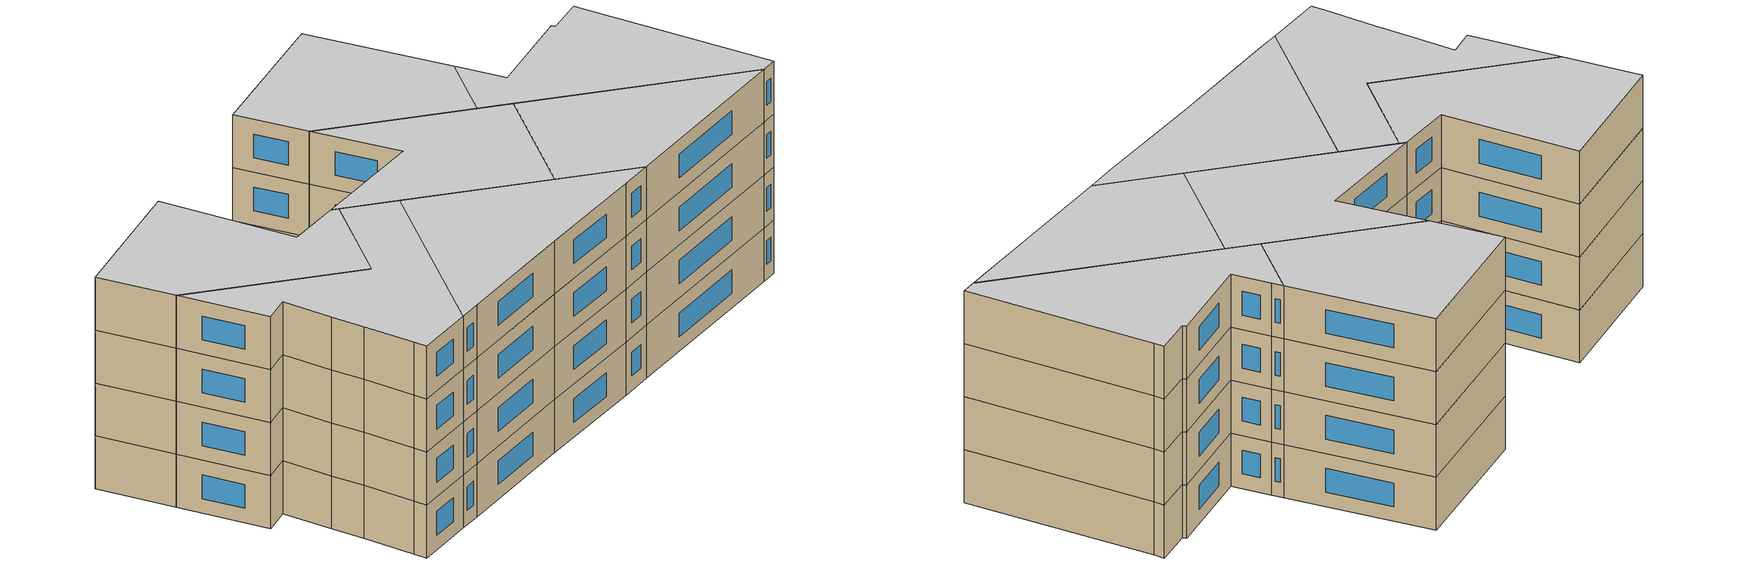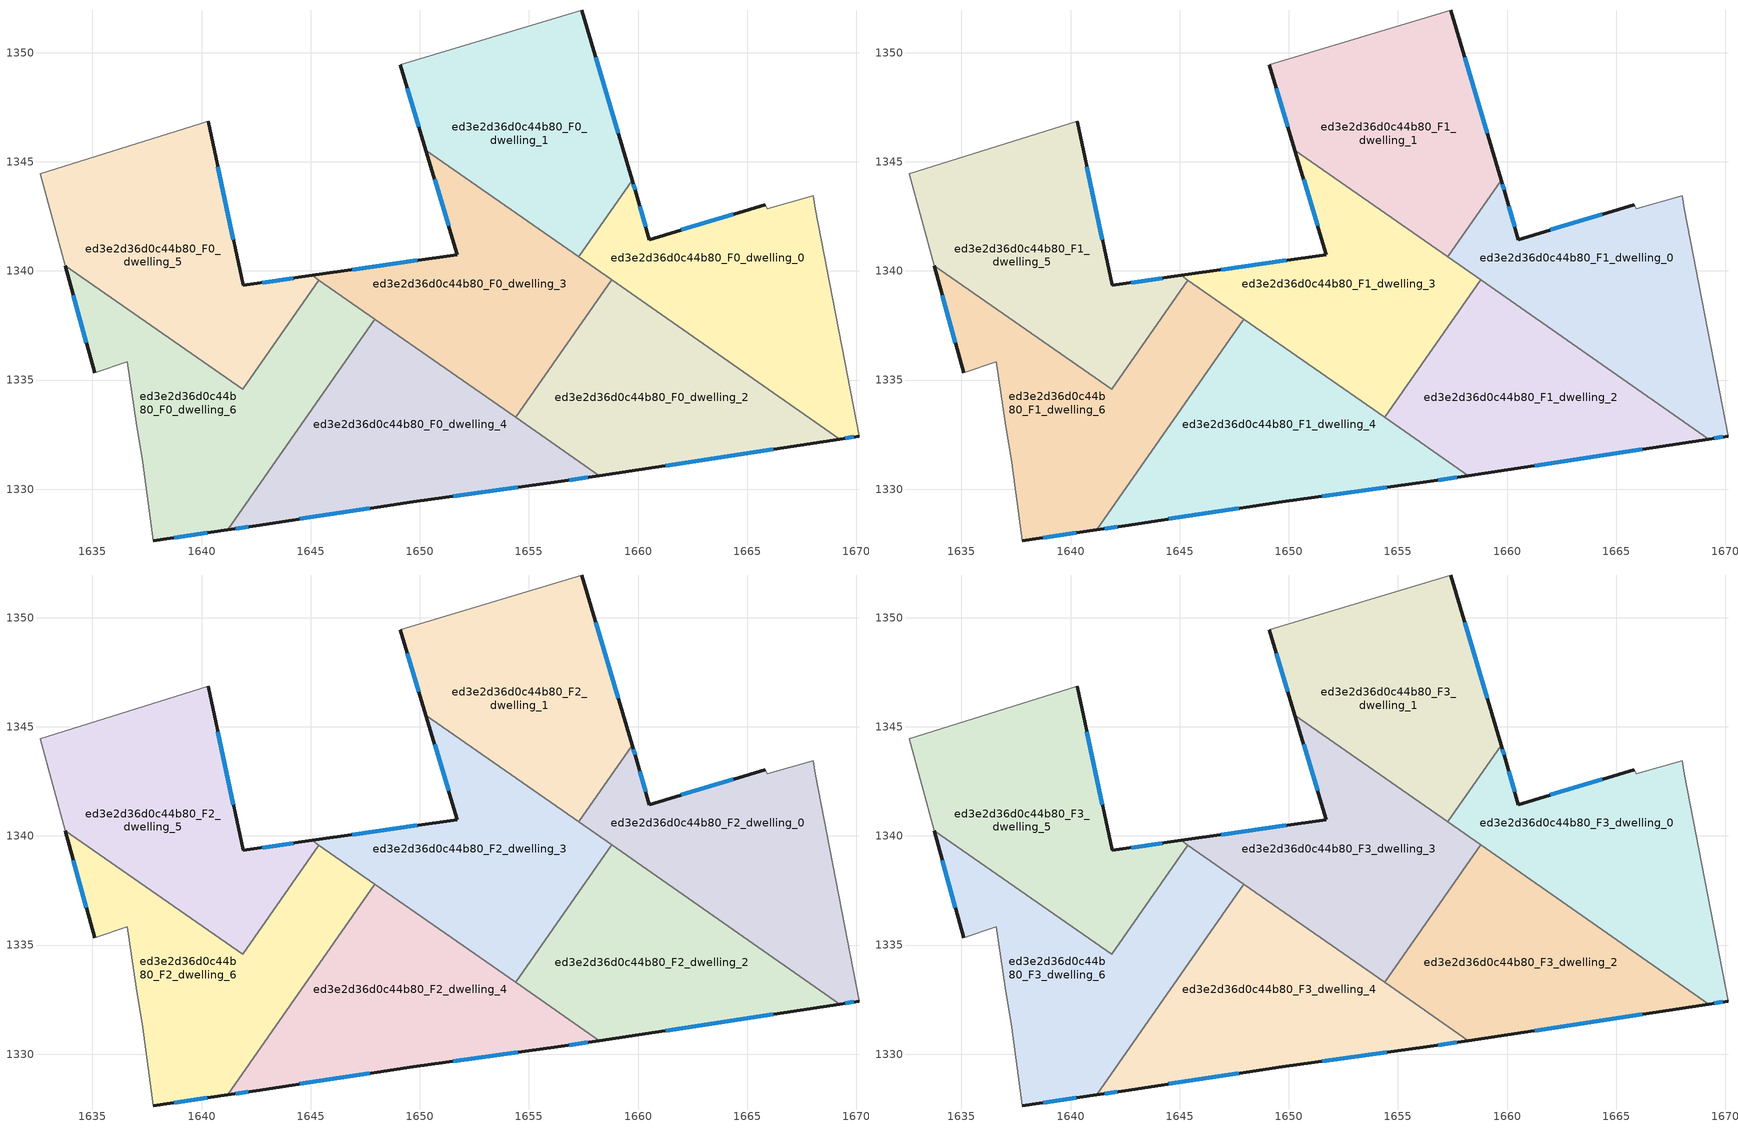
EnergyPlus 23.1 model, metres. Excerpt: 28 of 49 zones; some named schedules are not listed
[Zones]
ed3e2d36d0c44b80_F0_dwelling_0
 floor ground (EU_floor_Construction): 1668.02,1343.44 1668.12,1342.84 1670.12,1332.43 1669.25,1332.3 1657.29,1340.64 1659.74,1344.15 1659.92,1343.54 1660.52,1341.44 1665.82,1343.04 1665.92,1342.84 z0
 wall outside (EU_wall_Construction): 1665.82,1343.04 1660.52,1341.44 1659.92,1343.54 1659.74,1344.15 / 1669.25,1332.3 1670.12,1332.43 z0:3
 wall adiabatic (EU_wall_Construction): 1670.12,1332.43 1668.12,1342.84 1668.02,1343.44 1665.92,1342.84 1665.82,1343.04 z0:3
 wall to ed3e2d36d0c44b80_F0_dwelling_2 (EU_wall_Construction): 1658.79,1339.6 1669.25,1332.3 z0:3
 wall to ed3e2d36d0c44b80_F0_dwelling_1 (EU_wall_Construction): 1659.74,1344.15 1657.29,1340.64 z0:3
 wall to ed3e2d36d0c44b80_F0_dwelling_3 (EU_wall_Construction): 1657.29,1340.64 1658.79,1339.6 z0:3
 window (EU_Window_Construction): 1664.35,1342.6 1661.98,1341.88 / 1669.49,1332.33 1669.88,1332.39 / 1659.87,1343.71 1659.79,1343.98 / 1660.35,1342.02 1660.08,1342.96 z0.83:2.17
ed3e2d36d0c44b80_F0_dwelling_1
 floor ground (EU_floor_Construction): 1657.42,1351.95 1659.74,1344.15 1657.29,1340.64 1650.28,1345.53 1649.11,1349.45 z0
 wall outside (EU_wall_Construction): 1659.74,1344.15 1657.42,1351.95 / 1649.11,1349.45 1650.28,1345.53 z0:3
 wall adiabatic (EU_wall_Construction): 1657.42,1351.95 1649.11,1349.45 z0:3
 wall to ed3e2d36d0c44b80_F0_dwelling_3 (EU_wall_Construction): 1650.28,1345.53 1657.29,1340.64 z0:3
 window (EU_Window_Construction): 1659.09,1346.31 1658.06,1349.79 / 1649.43,1348.36 1649.96,1346.62 z0.83:2.17
ed3e2d36d0c44b80_F0_dwelling_2
 floor ground (EU_floor_Construction): 1669.25,1332.3 1658.22,1330.62 1654.39,1333.29 1658.79,1339.59 z0
 wall outside (EU_wall_Construction): 1658.22,1330.62 1669.25,1332.3 z0:3
 wall to ed3e2d36d0c44b80_F0_dwelling_3 (EU_wall_Construction): 1658.79,1339.59 1654.39,1333.29 z0:3
 wall to ed3e2d36d0c44b80_F0_dwelling_4 (EU_wall_Construction): 1654.39,1333.29 1658.22,1330.62 z0:3
 window (EU_Window_Construction): 1661.27,1331.09 1666.19,1331.83 z0.83:2.17
ed3e2d36d0c44b80_F0_dwelling_3
 floor ground (EU_floor_Construction): 1658.79,1339.59 1654.39,1333.29 1645.07,1339.79 1651.71,1340.74 1650.28,1345.53 z0
 wall outside (EU_wall_Construction): 1650.28,1345.53 1651.71,1340.74 1645.07,1339.79 z0:3
 wall to ed3e2d36d0c44b80_F0_dwelling_6 (EU_wall_Construction): 1645.38,1339.58 1647.94,1337.79 z0:3
 wall to ed3e2d36d0c44b80_F0_dwelling_5 (EU_wall_Construction): 1645.07,1339.79 1645.38,1339.58 z0:3
 wall to ed3e2d36d0c44b80_F0_dwelling_4 (EU_wall_Construction): 1647.94,1337.79 1654.39,1333.29 z0:3
 window (EU_Window_Construction): 1650.68,1344.21 1651.31,1342.07 / 1649.87,1340.48 1646.91,1340.06 z0.83:2.17
ed3e2d36d0c44b80_F0_dwelling_4
 floor ground (EU_floor_Construction): 1658.22,1330.62 1656.31,1330.33 1649.7,1329.43 1642.5,1328.33 1641.2,1328.14 1647.94,1337.79 z0
 wall outside (EU_wall_Construction): 1641.2,1328.14 1642.5,1328.33 1649.7,1329.43 1656.31,1330.33 1658.22,1330.62 z0:3
 wall to ed3e2d36d0c44b80_F0_dwelling_6 (EU_wall_Construction): 1647.94,1337.79 1641.2,1328.14 z0:3
 window (EU_Window_Construction): 1651.53,1329.68 1654.48,1330.08 / 1644.49,1328.64 1647.71,1329.13 / 1641.56,1328.2 1642.14,1328.28 / 1656.84,1330.41 1657.69,1330.54 z0.83:2.17
ed3e2d36d0c44b80_F0_dwelling_5
 floor ground (EU_floor_Construction): 1640.3,1346.85 1641.9,1339.34 1645.07,1339.79 1645.38,1339.58 1641.89,1334.57 1633.75,1340.25 1632.6,1344.45 z0
 wall outside (EU_wall_Construction): 1645.07,1339.79 1641.9,1339.34 1640.3,1346.85 z0:3
 wall adiabatic (EU_wall_Construction): 1640.3,1346.85 1632.6,1344.45 1633.75,1340.25 z0:3
 wall to ed3e2d36d0c44b80_F0_dwelling_6 (EU_wall_Construction): 1641.89,1334.57 1645.38,1339.58 / 1633.75,1340.25 1641.88,1334.57 z0:3
 window (EU_Window_Construction): 1641.46,1341.42 1640.75,1344.77 / 1644.19,1339.67 1642.78,1339.47 z0.83:2.17
ed3e2d36d0c44b80_F0_dwelling_6
 floor ground (EU_floor_Construction): 1647.94,1337.79 1641.2,1328.14 1637.8,1327.63 1637.7,1328.34 1637.3,1331.24 1637,1333.04 1636.6,1335.84 1635.1,1335.34 1633.75,1340.25 1641.89,1334.57 1645.38,1339.58 z0
 wall outside (EU_wall_Construction): 1633.75,1340.25 1635.1,1335.34 / 1637.8,1327.63 1641.2,1328.14 z0:3
 wall adiabatic (EU_wall_Construction): 1635.1,1335.34 1636.6,1335.84 1637,1333.04 1637.3,1331.24 1637.7,1328.34 1637.8,1327.63 z0:3
 window (EU_Window_Construction): 1634.12,1338.89 1634.72,1336.7 / 1638.74,1327.78 1640.26,1328 z0.83:2.17
ed3e2d36d0c44b80_F1_dwelling_0
 floor to ed3e2d36d0c44b80_F0_dwelling_0 (EU_floor_Construction): 1668.02,1343.44 1668.12,1342.84 1670.12,1332.43 1669.25,1332.3 1657.29,1340.64 1659.74,1344.15 1659.92,1343.54 1660.52,1341.44 1665.82,1343.04 1665.92,1342.84 z3
 wall outside (EU_wall_Construction): 1665.82,1343.04 1660.52,1341.44 1659.92,1343.54 1659.74,1344.15 / 1669.25,1332.3 1670.12,1332.43 z3:6
 wall adiabatic (EU_wall_Construction): 1670.12,1332.43 1668.12,1342.84 1668.02,1343.44 1665.92,1342.84 1665.82,1343.04 z3:6
 wall to ed3e2d36d0c44b80_F1_dwelling_2 (EU_wall_Construction): 1658.79,1339.6 1669.25,1332.3 z3:6
 wall to ed3e2d36d0c44b80_F1_dwelling_1 (EU_wall_Construction): 1659.74,1344.15 1657.29,1340.64 z3:6
 wall to ed3e2d36d0c44b80_F1_dwelling_3 (EU_wall_Construction): 1657.29,1340.64 1658.79,1339.6 z3:6
 window (EU_Window_Construction): 1664.35,1342.6 1661.98,1341.88 / 1669.49,1332.33 1669.88,1332.39 / 1659.87,1343.71 1659.79,1343.98 / 1660.35,1342.02 1660.08,1342.96 z3.83:5.17
ed3e2d36d0c44b80_F1_dwelling_1
 floor to ed3e2d36d0c44b80_F0_dwelling_1 (EU_floor_Construction): 1657.42,1351.95 1659.74,1344.15 1657.29,1340.64 1650.28,1345.53 1649.11,1349.45 z3
 wall outside (EU_wall_Construction): 1659.74,1344.15 1657.42,1351.95 / 1649.11,1349.45 1650.28,1345.53 z3:6
 wall adiabatic (EU_wall_Construction): 1657.42,1351.95 1649.11,1349.45 z3:6
 wall to ed3e2d36d0c44b80_F1_dwelling_3 (EU_wall_Construction): 1650.28,1345.53 1657.29,1340.64 z3:6
 window (EU_Window_Construction): 1659.09,1346.31 1658.06,1349.79 / 1649.43,1348.36 1649.96,1346.62 z3.83:5.17
ed3e2d36d0c44b80_F1_dwelling_2
 floor to ed3e2d36d0c44b80_F0_dwelling_2 (EU_floor_Construction): 1669.25,1332.3 1658.22,1330.62 1654.39,1333.29 1658.79,1339.59 z3
 wall outside (EU_wall_Construction): 1658.22,1330.62 1669.25,1332.3 z3:6
 wall to ed3e2d36d0c44b80_F1_dwelling_3 (EU_wall_Construction): 1658.79,1339.59 1654.39,1333.29 z3:6
 wall to ed3e2d36d0c44b80_F1_dwelling_4 (EU_wall_Construction): 1654.39,1333.29 1658.22,1330.62 z3:6
 window (EU_Window_Construction): 1661.27,1331.09 1666.19,1331.83 z3.83:5.17
ed3e2d36d0c44b80_F1_dwelling_3
 floor to ed3e2d36d0c44b80_F0_dwelling_3 (EU_floor_Construction): 1658.79,1339.59 1654.39,1333.29 1645.07,1339.79 1651.71,1340.74 1650.28,1345.53 z3
 wall outside (EU_wall_Construction): 1650.28,1345.53 1651.71,1340.74 1645.07,1339.79 z3:6
 wall to ed3e2d36d0c44b80_F1_dwelling_6 (EU_wall_Construction): 1645.38,1339.58 1647.94,1337.79 z3:6
 wall to ed3e2d36d0c44b80_F1_dwelling_5 (EU_wall_Construction): 1645.07,1339.79 1645.38,1339.58 z3:6
 wall to ed3e2d36d0c44b80_F1_dwelling_4 (EU_wall_Construction): 1647.94,1337.79 1654.39,1333.29 z3:6
 window (EU_Window_Construction): 1650.68,1344.21 1651.31,1342.07 / 1649.87,1340.48 1646.91,1340.06 z3.83:5.17
ed3e2d36d0c44b80_F1_dwelling_4
 floor to ed3e2d36d0c44b80_F0_dwelling_4 (EU_floor_Construction): 1658.22,1330.62 1656.31,1330.33 1649.7,1329.43 1642.5,1328.33 1641.2,1328.14 1647.94,1337.79 z3
 wall outside (EU_wall_Construction): 1641.2,1328.14 1642.5,1328.33 1649.7,1329.43 1656.31,1330.33 1658.22,1330.62 z3:6
 wall to ed3e2d36d0c44b80_F1_dwelling_6 (EU_wall_Construction): 1647.94,1337.79 1641.2,1328.14 z3:6
 window (EU_Window_Construction): 1651.53,1329.68 1654.48,1330.08 / 1644.49,1328.64 1647.71,1329.13 / 1641.56,1328.2 1642.14,1328.28 / 1656.84,1330.41 1657.69,1330.54 z3.83:5.17
ed3e2d36d0c44b80_F1_dwelling_5
 floor to ed3e2d36d0c44b80_F0_dwelling_5 (EU_floor_Construction): 1640.3,1346.85 1641.9,1339.34 1645.07,1339.79 1645.38,1339.58 1641.88,1334.57 1633.75,1340.25 1632.6,1344.45 z3
 wall outside (EU_wall_Construction): 1645.07,1339.79 1641.9,1339.34 1640.3,1346.85 z3:6
 wall adiabatic (EU_wall_Construction): 1640.3,1346.85 1632.6,1344.45 1633.75,1340.25 z3:6
 wall to ed3e2d36d0c44b80_F1_dwelling_6 (EU_wall_Construction): 1641.89,1334.57 1645.38,1339.58 / 1633.75,1340.25 1641.88,1334.57 z3:6
 window (EU_Window_Construction): 1641.46,1341.42 1640.75,1344.77 / 1644.19,1339.67 1642.78,1339.47 z3.83:5.17
ed3e2d36d0c44b80_F1_dwelling_6
 floor to ed3e2d36d0c44b80_F0_dwelling_6 (EU_floor_Construction): 1647.94,1337.79 1641.2,1328.14 1637.8,1327.63 1637.7,1328.34 1637.3,1331.24 1637,1333.04 1636.6,1335.84 1635.1,1335.34 1633.75,1340.25 1641.88,1334.57 1645.38,1339.58 z3
 wall outside (EU_wall_Construction): 1633.75,1340.25 1635.1,1335.34 / 1637.8,1327.63 1641.2,1328.14 z3:6
 wall adiabatic (EU_wall_Construction): 1635.1,1335.34 1636.6,1335.84 1637,1333.04 1637.3,1331.24 1637.7,1328.34 1637.8,1327.63 z3:6
 window (EU_Window_Construction): 1634.12,1338.89 1634.72,1336.7 / 1638.74,1327.78 1640.26,1328 z3.83:5.17
ed3e2d36d0c44b80_F2_dwelling_0
 floor to ed3e2d36d0c44b80_F1_dwelling_0 (EU_floor_Construction): 1668.02,1343.44 1668.12,1342.84 1670.12,1332.43 1669.25,1332.3 1657.29,1340.64 1659.74,1344.15 1659.92,1343.54 1660.52,1341.44 1665.82,1343.04 1665.92,1342.84 z6
 wall outside (EU_wall_Construction): 1665.82,1343.04 1660.52,1341.44 1659.92,1343.54 1659.74,1344.15 / 1669.25,1332.3 1670.12,1332.43 z6:9
 wall adiabatic (EU_wall_Construction): 1670.12,1332.43 1668.12,1342.84 1668.02,1343.44 1665.92,1342.84 1665.82,1343.04 z6:9
 wall to ed3e2d36d0c44b80_F2_dwelling_2 (EU_wall_Construction): 1658.79,1339.6 1669.25,1332.3 z6:9
 wall to ed3e2d36d0c44b80_F2_dwelling_1 (EU_wall_Construction): 1659.74,1344.15 1657.29,1340.64 z6:9
 wall to ed3e2d36d0c44b80_F2_dwelling_3 (EU_wall_Construction): 1657.29,1340.64 1658.79,1339.6 z6:9
 window (EU_Window_Construction): 1664.35,1342.6 1661.98,1341.88 / 1669.49,1332.33 1669.88,1332.39 / 1659.87,1343.71 1659.79,1343.98 / 1660.35,1342.02 1660.08,1342.96 z6.83:8.17
ed3e2d36d0c44b80_F2_dwelling_1
 floor to ed3e2d36d0c44b80_F1_dwelling_1 (EU_floor_Construction): 1657.42,1351.95 1659.74,1344.15 1657.29,1340.64 1650.28,1345.53 1649.11,1349.45 z6
 wall outside (EU_wall_Construction): 1659.74,1344.15 1657.42,1351.95 / 1649.11,1349.45 1650.28,1345.53 z6:9
 wall adiabatic (EU_wall_Construction): 1657.42,1351.95 1649.11,1349.45 z6:9
 wall to ed3e2d36d0c44b80_F2_dwelling_3 (EU_wall_Construction): 1650.28,1345.53 1657.29,1340.64 z6:9
 window (EU_Window_Construction): 1659.09,1346.31 1658.06,1349.79 / 1649.43,1348.36 1649.96,1346.62 z6.83:8.17
ed3e2d36d0c44b80_F2_dwelling_2
 floor to ed3e2d36d0c44b80_F1_dwelling_2 (EU_floor_Construction): 1669.25,1332.3 1658.22,1330.62 1654.39,1333.29 1658.79,1339.59 z6
 wall outside (EU_wall_Construction): 1658.22,1330.62 1669.25,1332.3 z6:9
 wall to ed3e2d36d0c44b80_F2_dwelling_3 (EU_wall_Construction): 1658.79,1339.59 1654.39,1333.29 z6:9
 wall to ed3e2d36d0c44b80_F2_dwelling_4 (EU_wall_Construction): 1654.39,1333.29 1658.22,1330.62 z6:9
 window (EU_Window_Construction): 1661.27,1331.09 1666.19,1331.83 z6.83:8.17
ed3e2d36d0c44b80_F2_dwelling_3
 floor to ed3e2d36d0c44b80_F1_dwelling_3 (EU_floor_Construction): 1658.79,1339.59 1654.39,1333.29 1645.07,1339.79 1651.71,1340.74 1650.28,1345.53 z6
 wall outside (EU_wall_Construction): 1650.28,1345.53 1651.71,1340.74 1645.07,1339.79 z6:9
 wall to ed3e2d36d0c44b80_F2_dwelling_6 (EU_wall_Construction): 1645.38,1339.58 1647.94,1337.79 z6:9
 wall to ed3e2d36d0c44b80_F2_dwelling_5 (EU_wall_Construction): 1645.07,1339.79 1645.38,1339.58 z6:9
 wall to ed3e2d36d0c44b80_F2_dwelling_4 (EU_wall_Construction): 1647.94,1337.79 1654.39,1333.29 z6:9
 window (EU_Window_Construction): 1650.68,1344.21 1651.31,1342.07 / 1649.87,1340.48 1646.91,1340.06 z6.83:8.17
ed3e2d36d0c44b80_F2_dwelling_4
 floor to ed3e2d36d0c44b80_F1_dwelling_4 (EU_floor_Construction): 1658.22,1330.62 1656.31,1330.33 1649.7,1329.43 1642.5,1328.33 1641.2,1328.14 1647.94,1337.79 z6
 wall outside (EU_wall_Construction): 1641.2,1328.14 1642.5,1328.33 1649.7,1329.43 1656.31,1330.33 1658.22,1330.62 z6:9
 wall to ed3e2d36d0c44b80_F2_dwelling_6 (EU_wall_Construction): 1647.94,1337.79 1641.2,1328.14 z6:9
 window (EU_Window_Construction): 1651.53,1329.68 1654.48,1330.08 / 1644.49,1328.64 1647.71,1329.13 / 1641.56,1328.2 1642.14,1328.28 / 1656.84,1330.41 1657.69,1330.54 z6.83:8.17
ed3e2d36d0c44b80_F2_dwelling_5
 floor to ed3e2d36d0c44b80_F1_dwelling_5 (EU_floor_Construction): 1640.3,1346.85 1641.9,1339.34 1645.07,1339.79 1645.38,1339.58 1641.88,1334.57 1633.75,1340.25 1632.6,1344.45 z6
 wall outside (EU_wall_Construction): 1645.07,1339.79 1641.9,1339.34 1640.3,1346.85 z6:9
 wall adiabatic (EU_wall_Construction): 1640.3,1346.85 1632.6,1344.45 1633.75,1340.25 z6:9
 wall to ed3e2d36d0c44b80_F2_dwelling_6 (EU_wall_Construction): 1641.89,1334.57 1645.38,1339.58 / 1633.75,1340.25 1641.88,1334.57 z6:9
 window (EU_Window_Construction): 1641.46,1341.42 1640.75,1344.77 / 1644.19,1339.67 1642.78,1339.47 z6.83:8.17
ed3e2d36d0c44b80_F2_dwelling_6
 floor to ed3e2d36d0c44b80_F1_dwelling_6 (EU_floor_Construction): 1647.94,1337.79 1641.2,1328.14 1637.8,1327.63 1637.7,1328.34 1637.3,1331.24 1637,1333.04 1636.6,1335.84 1635.1,1335.34 1633.75,1340.25 1641.88,1334.57 1645.38,1339.58 z6
 wall outside (EU_wall_Construction): 1633.75,1340.25 1635.1,1335.34 / 1637.8,1327.63 1641.2,1328.14 z6:9
 wall adiabatic (EU_wall_Construction): 1635.1,1335.34 1636.6,1335.84 1637,1333.04 1637.3,1331.24 1637.7,1328.34 1637.8,1327.63 z6:9
 window (EU_Window_Construction): 1634.12,1338.89 1634.72,1336.7 / 1638.74,1327.78 1640.26,1328 z6.83:8.17
ed3e2d36d0c44b80_F3_dwelling_0
 floor to ed3e2d36d0c44b80_F2_dwelling_0 (EU_floor_Construction): 1668.02,1343.44 1668.12,1342.84 1670.12,1332.43 1669.25,1332.3 1657.29,1340.64 1659.74,1344.15 1659.92,1343.54 1660.52,1341.44 1665.82,1343.04 1665.92,1342.84 z9
 wall outside (EU_wall_Construction): 1665.82,1343.04 1660.52,1341.44 1659.92,1343.54 1659.74,1344.15 / 1669.25,1332.3 1670.12,1332.43 z9:12
 wall adiabatic (EU_wall_Construction): 1670.12,1332.43 1668.12,1342.84 1668.02,1343.44 1665.92,1342.84 1665.82,1343.04 z9:12
 wall to ed3e2d36d0c44b80_F3_dwelling_2 (EU_wall_Construction): 1658.79,1339.6 1669.25,1332.3 z9:12
 wall to ed3e2d36d0c44b80_F3_dwelling_1 (EU_wall_Construction): 1659.74,1344.15 1657.29,1340.64 z9:12
 wall to ed3e2d36d0c44b80_F3_dwelling_3 (EU_wall_Construction): 1657.29,1340.64 1658.79,1339.6 z9:12
 window (EU_Window_Construction): 1664.35,1342.6 1661.98,1341.88 / 1669.49,1332.33 1669.88,1332.39 / 1659.87,1343.71 1659.79,1343.98 / 1660.35,1342.02 1660.08,1342.96 z9.83:11.17
 ceiling to ed3e2d36d0c44b80_F4_dwelling_0 (EU_floor_Construction): 1670.12,1332.43 1668.12,1342.84 1668.02,1343.44 1665.92,1342.84 1665.82,1343.04 1660.52,1341.44 1659.92,1343.54 1659.74,1344.15 1657.29,1340.64 1669.25,1332.3 z12
ed3e2d36d0c44b80_F3_dwelling_1
 floor to ed3e2d36d0c44b80_F2_dwelling_1 (EU_floor_Construction): 1657.42,1351.95 1659.74,1344.15 1657.29,1340.64 1650.28,1345.53 1649.11,1349.45 z9
 wall outside (EU_wall_Construction): 1659.74,1344.15 1657.42,1351.95 / 1649.11,1349.45 1650.28,1345.53 z9:12
 wall adiabatic (EU_wall_Construction): 1657.42,1351.95 1649.11,1349.45 z9:12
 wall to ed3e2d36d0c44b80_F3_dwelling_3 (EU_wall_Construction): 1650.28,1345.53 1657.29,1340.64 z9:12
 window (EU_Window_Construction): 1659.09,1346.31 1658.06,1349.79 / 1649.43,1348.36 1649.96,1346.62 z9.83:11.17
 ceiling to ed3e2d36d0c44b80_F4_dwelling_1 (EU_floor_Construction): 1657.29,1340.64 1659.74,1344.15 1657.42,1351.95 1649.11,1349.45 1650.28,1345.53 z12
ed3e2d36d0c44b80_F3_dwelling_2
 floor to ed3e2d36d0c44b80_F2_dwelling_2 (EU_floor_Construction): 1669.25,1332.3 1658.22,1330.62 1654.39,1333.29 1658.79,1339.59 z9
 wall outside (EU_wall_Construction): 1658.22,1330.62 1669.25,1332.3 z9:12
 wall to ed3e2d36d0c44b80_F3_dwelling_3 (EU_wall_Construction): 1658.79,1339.59 1654.39,1333.29 z9:12
 wall to ed3e2d36d0c44b80_F3_dwelling_4 (EU_wall_Construction): 1654.39,1333.29 1658.22,1330.62 z9:12
 window (EU_Window_Construction): 1661.27,1331.09 1666.19,1331.83 z9.83:11.17
 ceiling to ed3e2d36d0c44b80_F4_dwelling_2 (EU_floor_Construction): 1669.25,1332.3 1658.79,1339.59 1654.39,1333.29 1658.22,1330.62 z12
ed3e2d36d0c44b80_F3_dwelling_3
 floor to ed3e2d36d0c44b80_F2_dwelling_3 (EU_floor_Construction): 1658.79,1339.59 1654.39,1333.29 1645.07,1339.79 1651.71,1340.74 1650.28,1345.53 z9
 wall outside (EU_wall_Construction): 1650.28,1345.53 1651.71,1340.74 1645.07,1339.79 z9:12
 wall to ed3e2d36d0c44b80_F3_dwelling_6 (EU_wall_Construction): 1645.38,1339.58 1647.94,1337.79 z9:12
 wall to ed3e2d36d0c44b80_F3_dwelling_5 (EU_wall_Construction): 1645.07,1339.79 1645.38,1339.58 z9:12
 wall to ed3e2d36d0c44b80_F3_dwelling_4 (EU_wall_Construction): 1647.94,1337.79 1654.39,1333.29 z9:12
 window (EU_Window_Construction): 1650.68,1344.21 1651.31,1342.07 / 1649.87,1340.48 1646.91,1340.06 z9.83:11.17
 ceiling to ed3e2d36d0c44b80_F4_dwelling_3 (EU_floor_Construction): 1654.39,1333.29 1658.79,1339.59 1650.28,1345.53 1651.71,1340.74 1645.07,1339.79 z12
ed3e2d36d0c44b80_F3_dwelling_4
 floor to ed3e2d36d0c44b80_F2_dwelling_4 (EU_floor_Construction): 1658.22,1330.62 1656.31,1330.33 1649.7,1329.43 1642.5,1328.33 1641.2,1328.14 1647.94,1337.79 z9
 wall outside (EU_wall_Construction): 1641.2,1328.14 1642.5,1328.33 1649.7,1329.43 1656.31,1330.33 1658.22,1330.62 z9:12
 wall to ed3e2d36d0c44b80_F3_dwelling_6 (EU_wall_Construction): 1647.94,1337.79 1641.2,1328.14 z9:12
 window (EU_Window_Construction): 1651.53,1329.68 1654.48,1330.08 / 1644.49,1328.64 1647.71,1329.13 / 1641.56,1328.2 1642.14,1328.28 / 1656.84,1330.41 1657.69,1330.54 z9.83:11.17
 ceiling to ed3e2d36d0c44b80_F4_dwelling_4 (EU_floor_Construction): 1658.22,1330.62 1647.94,1337.79 1641.2,1328.14 1642.5,1328.33 1649.7,1329.43 1656.31,1330.33 z12
ed3e2d36d0c44b80_F3_dwelling_5
 floor to ed3e2d36d0c44b80_F2_dwelling_5 (EU_floor_Construction): 1640.3,1346.85 1641.9,1339.34 1645.07,1339.79 1645.38,1339.58 1641.88,1334.57 1633.75,1340.25 1632.6,1344.45 z9
 wall outside (EU_wall_Construction): 1645.07,1339.79 1641.9,1339.34 1640.3,1346.85 z9:12
 wall adiabatic (EU_wall_Construction): 1640.3,1346.85 1632.6,1344.45 1633.75,1340.25 z9:12
 wall to ed3e2d36d0c44b80_F3_dwelling_6 (EU_wall_Construction): 1641.89,1334.57 1645.38,1339.58 / 1633.75,1340.25 1641.88,1334.57 z9:12
 window (EU_Window_Construction): 1641.46,1341.42 1640.75,1344.77 / 1644.19,1339.67 1642.78,1339.47 z9.83:11.17
 ceiling to ed3e2d36d0c44b80_F4_dwelling_5 (EU_floor_Construction): 1641.88,1334.57 1645.38,1339.58 1645.07,1339.79 1641.9,1339.34 1640.3,1346.85 1632.6,1344.45 1633.75,1340.25 z12
ed3e2d36d0c44b80_F3_dwelling_6
 floor to ed3e2d36d0c44b80_F2_dwelling_6 (EU_floor_Construction): 1647.94,1337.79 1641.2,1328.14 1637.8,1327.63 1637.7,1328.34 1637.3,1331.24 1637,1333.04 1636.6,1335.84 1635.1,1335.34 1633.75,1340.25 1641.88,1334.57 1645.38,1339.58 z9
 wall outside (EU_wall_Construction): 1633.75,1340.25 1635.1,1335.34 / 1637.8,1327.63 1641.2,1328.14 z9:12
 wall adiabatic (EU_wall_Construction): 1635.1,1335.34 1636.6,1335.84 1637,1333.04 1637.3,1331.24 1637.7,1328.34 1637.8,1327.63 z9:12
 window (EU_Window_Construction): 1634.12,1338.89 1634.72,1336.7 / 1638.74,1327.78 1640.26,1328 z9.83:11.17
 ceiling to ed3e2d36d0c44b80_F4_dwelling_6 (EU_floor_Construction): 1641.2,1328.14 1647.94,1337.79 1645.38,1339.58 1641.88,1334.57 1633.75,1340.25 1635.1,1335.34 1636.6,1335.84 1637,1333.04 1637.3,1331.24 1637.7,1328.34 1637.8,1327.63 z12
[Building]
EU S2 Campaign: North Axis=0; Terrain=City; Solar Distribution=FullExterior
[Site:Location]
Lyon-Bron: Latitude=45.75; Longitude=5; Time Zone=1; Elevation=198
[SizingPeriod:WeatherFileDays]
AnnualSizingPeriod: Begin Month=1; Begin Day of Month=1; End Month=12; End Day of Month=31; Day of Week for Start Day=Monday; Use Weather File Daylight Saving Period=No; Use Weather File Rain and Snow Indicators=No
[MATERIAL]
EU_InternalMass_Material: Roughness=MediumRough; Thickness=0.1; Conductivity=1; Density=1800; Specific Heat=900; Thermal Absorptance=0.9; Solar Absorptance=0.7; Visible Absorptance=0.7
[MATERIAL:NOMASS] Roughness=MediumRough; Thermal Absorptance=0.9; Solar Absorptance=0.7; Visible Absorptance=0.7
Name | Thermal Resistance
EU_wall_NoMass | 1.97775
EU_floor_NoMass | 1.84812
[WINDOWMATERIAL:SIMPLEGLAZINGSYSTEM]
EU_Window_SimpleGlazing: UFactor=3.27502; Solar Heat Gain Coefficient=0.76; Visible Transmittance=0.76
[CONSTRUCTION]
EU_wall_Construction: EU_wall_NoMass
EU_floor_Construction: EU_floor_NoMass
EU_Window_Construction: EU_Window_SimpleGlazing
EU_InternalMass_Construction: EU_InternalMass_Material
[ZONE] Type=1; Multiplier=1; Ceiling Height=autocalculate; Floor Area=autocalculate; Part of Total Floor Area=Yes
Name | Volume
ed3e2d36d0c44b80_F0_dwelling_0; ed3e2d36d0c44b80_F1_dwelling_0; ed3e2d36d0c44b80_F2_dwelling_0; ed3e2d36d0c44b80_F3_dwelling_0 | 213.828
ed3e2d36d0c44b80_F0_dwelling_1; ed3e2d36d0c44b80_F1_dwelling_1; ed3e2d36d0c44b80_F2_dwelling_1; ed3e2d36d0c44b80_F3_dwelling_1 | 213.829
ed3e2d36d0c44b80_F0_dwelling_2 | 200.833
ed3e2d36d0c44b80_F1_dwelling_2; ed3e2d36d0c44b80_F2_dwelling_2; ed3e2d36d0c44b80_F3_dwelling_2 | 200.834
ed3e2d36d0c44b80_F0_dwelling_3; ed3e2d36d0c44b80_F1_dwelling_3; ed3e2d36d0c44b80_F2_dwelling_3; ed3e2d36d0c44b80_F3_dwelling_3 | 200.864
ed3e2d36d0c44b80_F0_dwelling_4; ed3e2d36d0c44b80_F1_dwelling_4; ed3e2d36d0c44b80_F2_dwelling_4; ed3e2d36d0c44b80_F3_dwelling_4 | 220.289
ed3e2d36d0c44b80_F0_dwelling_5 | 226.761
ed3e2d36d0c44b80_F1_dwelling_5; ed3e2d36d0c44b80_F2_dwelling_5; ed3e2d36d0c44b80_F3_dwelling_5 | 226.76
ed3e2d36d0c44b80_F0_dwelling_6 | 220.273
ed3e2d36d0c44b80_F1_dwelling_6; ed3e2d36d0c44b80_F2_dwelling_6; ed3e2d36d0c44b80_F3_dwelling_6 | 220.271
[INTERNALMASS] Construction=EU_InternalMass_Construction
Name | Zone or ZoneList | Surface Area
ed3e2d36d0c44b80_F0_dwelling_0_EU_InternalMass | ed3e2d36d0c44b80_F0_dwelling_0 | 71.2754
ed3e2d36d0c44b80_F0_dwelling_1_EU_InternalMass | ed3e2d36d0c44b80_F0_dwelling_1 | 71.2759
ed3e2d36d0c44b80_F0_dwelling_2_EU_InternalMass | ed3e2d36d0c44b80_F0_dwelling_2 | 66.9418
ed3e2d36d0c44b80_F0_dwelling_3_EU_InternalMass | ed3e2d36d0c44b80_F0_dwelling_3 | 66.9558
ed3e2d36d0c44b80_F0_dwelling_4_EU_InternalMass | ed3e2d36d0c44b80_F0_dwelling_4 | 73.4312
ed3e2d36d0c44b80_F0_dwelling_5_EU_InternalMass | ed3e2d36d0c44b80_F0_dwelling_5 | 75.5865
ed3e2d36d0c44b80_F0_dwelling_6_EU_InternalMass | ed3e2d36d0c44b80_F0_dwelling_6 | 73.4237
ed3e2d36d0c44b80_F1_dwelling_0_EU_InternalMass | ed3e2d36d0c44b80_F1_dwelling_0 | 71.2754
ed3e2d36d0c44b80_F1_dwelling_1_EU_InternalMass | ed3e2d36d0c44b80_F1_dwelling_1 | 71.2759
ed3e2d36d0c44b80_F1_dwelling_2_EU_InternalMass | ed3e2d36d0c44b80_F1_dwelling_2 | 66.9418
ed3e2d36d0c44b80_F1_dwelling_3_EU_InternalMass | ed3e2d36d0c44b80_F1_dwelling_3 | 66.9558
ed3e2d36d0c44b80_F1_dwelling_4_EU_InternalMass | ed3e2d36d0c44b80_F1_dwelling_4 | 73.4312
ed3e2d36d0c44b80_F1_dwelling_5_EU_InternalMass | ed3e2d36d0c44b80_F1_dwelling_5 | 75.5865
ed3e2d36d0c44b80_F1_dwelling_6_EU_InternalMass | ed3e2d36d0c44b80_F1_dwelling_6 | 73.4237
ed3e2d36d0c44b80_F2_dwelling_0_EU_InternalMass | ed3e2d36d0c44b80_F2_dwelling_0 | 71.2754
ed3e2d36d0c44b80_F2_dwelling_1_EU_InternalMass | ed3e2d36d0c44b80_F2_dwelling_1 | 71.2759
ed3e2d36d0c44b80_F2_dwelling_2_EU_InternalMass | ed3e2d36d0c44b80_F2_dwelling_2 | 66.9418
ed3e2d36d0c44b80_F2_dwelling_3_EU_InternalMass | ed3e2d36d0c44b80_F2_dwelling_3 | 66.9558
ed3e2d36d0c44b80_F2_dwelling_4_EU_InternalMass | ed3e2d36d0c44b80_F2_dwelling_4 | 73.4312
ed3e2d36d0c44b80_F2_dwelling_5_EU_InternalMass | ed3e2d36d0c44b80_F2_dwelling_5 | 75.5865
ed3e2d36d0c44b80_F2_dwelling_6_EU_InternalMass | ed3e2d36d0c44b80_F2_dwelling_6 | 73.4237
ed3e2d36d0c44b80_F3_dwelling_0_EU_InternalMass | ed3e2d36d0c44b80_F3_dwelling_0 | 71.2754
ed3e2d36d0c44b80_F3_dwelling_1_EU_InternalMass | ed3e2d36d0c44b80_F3_dwelling_1 | 71.2759
ed3e2d36d0c44b80_F3_dwelling_2_EU_InternalMass | ed3e2d36d0c44b80_F3_dwelling_2 | 66.9418
ed3e2d36d0c44b80_F3_dwelling_3_EU_InternalMass | ed3e2d36d0c44b80_F3_dwelling_3 | 66.9558
ed3e2d36d0c44b80_F3_dwelling_4_EU_InternalMass | ed3e2d36d0c44b80_F3_dwelling_4 | 73.4312
ed3e2d36d0c44b80_F3_dwelling_5_EU_InternalMass | ed3e2d36d0c44b80_F3_dwelling_5 | 75.5865
ed3e2d36d0c44b80_F3_dwelling_6_EU_InternalMass | ed3e2d36d0c44b80_F3_dwelling_6 | 73.4237
[OTHEREQUIPMENT] Fuel Type=Electricity; Design Level Calculation Method=Watts/Area; Power per Zone Floor Area=1; Fraction Latent=0; Fraction Radiant=0; Fraction Lost=0; Carbon Dioxide Generation Rate=0; EndUse Subcategory=EU_Step8_InternalGains
Name | Zone or ZoneList or Space or SpaceList | Schedule
EU_Step8_InternalGain_ed3e2d36d0c44b80_F0_dwelling_0_f000 | ed3e2d36d0c44b80_F0_dwelling_0 | EU_Step8_GainSchedule_ed3e2d36d0c44b80_F0_dwelling_0_f000
EU_Step8_InternalGain_ed3e2d36d0c44b80_F0_dwelling_1_f000 | ed3e2d36d0c44b80_F0_dwelling_1 | EU_Step8_GainSchedule_ed3e2d36d0c44b80_F0_dwelling_1_f000
EU_Step8_InternalGain_ed3e2d36d0c44b80_F0_dwelling_2_f000 | ed3e2d36d0c44b80_F0_dwelling_2 | EU_Step8_GainSchedule_ed3e2d36d0c44b80_F0_dwelling_2_f000
EU_Step8_InternalGain_ed3e2d36d0c44b80_F0_dwelling_3_f000 | ed3e2d36d0c44b80_F0_dwelling_3 | EU_Step8_GainSchedule_ed3e2d36d0c44b80_F0_dwelling_3_f000
EU_Step8_InternalGain_ed3e2d36d0c44b80_F0_dwelling_4_f000 | ed3e2d36d0c44b80_F0_dwelling_4 | EU_Step8_GainSchedule_ed3e2d36d0c44b80_F0_dwelling_4_f000
EU_Step8_InternalGain_ed3e2d36d0c44b80_F0_dwelling_5_f000 | ed3e2d36d0c44b80_F0_dwelling_5 | EU_Step8_GainSchedule_ed3e2d36d0c44b80_F0_dwelling_5_f000
EU_Step8_InternalGain_ed3e2d36d0c44b80_F0_dwelling_6_f000 | ed3e2d36d0c44b80_F0_dwelling_6 | EU_Step8_GainSchedule_ed3e2d36d0c44b80_F0_dwelling_6_f000
EU_Step8_InternalGain_ed3e2d36d0c44b80_F1_dwelling_0_f000 | ed3e2d36d0c44b80_F1_dwelling_0 | EU_Step8_GainSchedule_ed3e2d36d0c44b80_F1_dwelling_0_f000
EU_Step8_InternalGain_ed3e2d36d0c44b80_F1_dwelling_1_f000 | ed3e2d36d0c44b80_F1_dwelling_1 | EU_Step8_GainSchedule_ed3e2d36d0c44b80_F1_dwelling_1_f000
EU_Step8_InternalGain_ed3e2d36d0c44b80_F1_dwelling_2_f000 | ed3e2d36d0c44b80_F1_dwelling_2 | EU_Step8_GainSchedule_ed3e2d36d0c44b80_F1_dwelling_2_f000
EU_Step8_InternalGain_ed3e2d36d0c44b80_F1_dwelling_3_f000 | ed3e2d36d0c44b80_F1_dwelling_3 | EU_Step8_GainSchedule_ed3e2d36d0c44b80_F1_dwelling_3_f000
EU_Step8_InternalGain_ed3e2d36d0c44b80_F1_dwelling_4_f000 | ed3e2d36d0c44b80_F1_dwelling_4 | EU_Step8_GainSchedule_ed3e2d36d0c44b80_F1_dwelling_4_f000
EU_Step8_InternalGain_ed3e2d36d0c44b80_F1_dwelling_5_f000 | ed3e2d36d0c44b80_F1_dwelling_5 | EU_Step8_GainSchedule_ed3e2d36d0c44b80_F1_dwelling_5_f000
EU_Step8_InternalGain_ed3e2d36d0c44b80_F1_dwelling_6_f000 | ed3e2d36d0c44b80_F1_dwelling_6 | EU_Step8_GainSchedule_ed3e2d36d0c44b80_F1_dwelling_6_f000
EU_Step8_InternalGain_ed3e2d36d0c44b80_F2_dwelling_0_f000 | ed3e2d36d0c44b80_F2_dwelling_0 | EU_Step8_GainSchedule_ed3e2d36d0c44b80_F2_dwelling_0_f000
EU_Step8_InternalGain_ed3e2d36d0c44b80_F2_dwelling_1_f000 | ed3e2d36d0c44b80_F2_dwelling_1 | EU_Step8_GainSchedule_ed3e2d36d0c44b80_F2_dwelling_1_f000
EU_Step8_InternalGain_ed3e2d36d0c44b80_F2_dwelling_2_f000 | ed3e2d36d0c44b80_F2_dwelling_2 | EU_Step8_GainSchedule_ed3e2d36d0c44b80_F2_dwelling_2_f000
EU_Step8_InternalGain_ed3e2d36d0c44b80_F2_dwelling_3_f000 | ed3e2d36d0c44b80_F2_dwelling_3 | EU_Step8_GainSchedule_ed3e2d36d0c44b80_F2_dwelling_3_f000
EU_Step8_InternalGain_ed3e2d36d0c44b80_F2_dwelling_4_f000 | ed3e2d36d0c44b80_F2_dwelling_4 | EU_Step8_GainSchedule_ed3e2d36d0c44b80_F2_dwelling_4_f000
EU_Step8_InternalGain_ed3e2d36d0c44b80_F2_dwelling_5_f000 | ed3e2d36d0c44b80_F2_dwelling_5 | EU_Step8_GainSchedule_ed3e2d36d0c44b80_F2_dwelling_5_f000
EU_Step8_InternalGain_ed3e2d36d0c44b80_F2_dwelling_6_f000 | ed3e2d36d0c44b80_F2_dwelling_6 | EU_Step8_GainSchedule_ed3e2d36d0c44b80_F2_dwelling_6_f000
EU_Step8_InternalGain_ed3e2d36d0c44b80_F3_dwelling_0_f000 | ed3e2d36d0c44b80_F3_dwelling_0 | EU_Step8_GainSchedule_ed3e2d36d0c44b80_F3_dwelling_0_f000
EU_Step8_InternalGain_ed3e2d36d0c44b80_F3_dwelling_1_f000 | ed3e2d36d0c44b80_F3_dwelling_1 | EU_Step8_GainSchedule_ed3e2d36d0c44b80_F3_dwelling_1_f000
EU_Step8_InternalGain_ed3e2d36d0c44b80_F3_dwelling_2_f000 | ed3e2d36d0c44b80_F3_dwelling_2 | EU_Step8_GainSchedule_ed3e2d36d0c44b80_F3_dwelling_2_f000
EU_Step8_InternalGain_ed3e2d36d0c44b80_F3_dwelling_3_f000 | ed3e2d36d0c44b80_F3_dwelling_3 | EU_Step8_GainSchedule_ed3e2d36d0c44b80_F3_dwelling_3_f000
EU_Step8_InternalGain_ed3e2d36d0c44b80_F3_dwelling_4_f000 | ed3e2d36d0c44b80_F3_dwelling_4 | EU_Step8_GainSchedule_ed3e2d36d0c44b80_F3_dwelling_4_f000
EU_Step8_InternalGain_ed3e2d36d0c44b80_F3_dwelling_5_f000 | ed3e2d36d0c44b80_F3_dwelling_5 | EU_Step8_GainSchedule_ed3e2d36d0c44b80_F3_dwelling_5_f000
EU_Step8_InternalGain_ed3e2d36d0c44b80_F3_dwelling_6_f000 | ed3e2d36d0c44b80_F3_dwelling_6 | EU_Step8_GainSchedule_ed3e2d36d0c44b80_F3_dwelling_6_f000
[ZONEVENTILATION:DESIGNFLOWRATE] Schedule=EU_AlwaysOn; Design Flow Rate Calculation Method=AirChanges/Hour; Air Changes per Hour=0.759424; Ventilation Type=Natural; Fan Pressure Rise=0; Fan Total Efficiency=1; Constant Term Coefficient=1; Temperature Term Coefficient=0; Velocity Term Coefficient=0; Velocity Squared Term Coefficient=0; Minimum Indoor Temperature=-100; Maximum Indoor Temperature=100; Delta Temperature=-100; Minimum Outdoor Temperature=-100; Maximum Outdoor Temperature=100; Maximum Wind Speed=40
Name | Zone or ZoneList or Space or SpaceList
EU_ConstantAir_ed3e2d36d0c44b80_F0_dwelling_0 | ed3e2d36d0c44b80_F0_dwelling_0
EU_ConstantAir_ed3e2d36d0c44b80_F0_dwelling_1 | ed3e2d36d0c44b80_F0_dwelling_1
EU_ConstantAir_ed3e2d36d0c44b80_F0_dwelling_2 | ed3e2d36d0c44b80_F0_dwelling_2
EU_ConstantAir_ed3e2d36d0c44b80_F0_dwelling_3 | ed3e2d36d0c44b80_F0_dwelling_3
EU_ConstantAir_ed3e2d36d0c44b80_F0_dwelling_4 | ed3e2d36d0c44b80_F0_dwelling_4
EU_ConstantAir_ed3e2d36d0c44b80_F0_dwelling_5 | ed3e2d36d0c44b80_F0_dwelling_5
EU_ConstantAir_ed3e2d36d0c44b80_F0_dwelling_6 | ed3e2d36d0c44b80_F0_dwelling_6
EU_ConstantAir_ed3e2d36d0c44b80_F1_dwelling_0 | ed3e2d36d0c44b80_F1_dwelling_0
EU_ConstantAir_ed3e2d36d0c44b80_F1_dwelling_1 | ed3e2d36d0c44b80_F1_dwelling_1
EU_ConstantAir_ed3e2d36d0c44b80_F1_dwelling_2 | ed3e2d36d0c44b80_F1_dwelling_2
EU_ConstantAir_ed3e2d36d0c44b80_F1_dwelling_3 | ed3e2d36d0c44b80_F1_dwelling_3
EU_ConstantAir_ed3e2d36d0c44b80_F1_dwelling_4 | ed3e2d36d0c44b80_F1_dwelling_4
EU_ConstantAir_ed3e2d36d0c44b80_F1_dwelling_5 | ed3e2d36d0c44b80_F1_dwelling_5
EU_ConstantAir_ed3e2d36d0c44b80_F1_dwelling_6 | ed3e2d36d0c44b80_F1_dwelling_6
EU_ConstantAir_ed3e2d36d0c44b80_F2_dwelling_0 | ed3e2d36d0c44b80_F2_dwelling_0
EU_ConstantAir_ed3e2d36d0c44b80_F2_dwelling_1 | ed3e2d36d0c44b80_F2_dwelling_1
EU_ConstantAir_ed3e2d36d0c44b80_F2_dwelling_2 | ed3e2d36d0c44b80_F2_dwelling_2
EU_ConstantAir_ed3e2d36d0c44b80_F2_dwelling_3 | ed3e2d36d0c44b80_F2_dwelling_3
EU_ConstantAir_ed3e2d36d0c44b80_F2_dwelling_4 | ed3e2d36d0c44b80_F2_dwelling_4
EU_ConstantAir_ed3e2d36d0c44b80_F2_dwelling_5 | ed3e2d36d0c44b80_F2_dwelling_5
EU_ConstantAir_ed3e2d36d0c44b80_F2_dwelling_6 | ed3e2d36d0c44b80_F2_dwelling_6
EU_ConstantAir_ed3e2d36d0c44b80_F3_dwelling_0 | ed3e2d36d0c44b80_F3_dwelling_0
EU_ConstantAir_ed3e2d36d0c44b80_F3_dwelling_1 | ed3e2d36d0c44b80_F3_dwelling_1
EU_ConstantAir_ed3e2d36d0c44b80_F3_dwelling_2 | ed3e2d36d0c44b80_F3_dwelling_2
EU_ConstantAir_ed3e2d36d0c44b80_F3_dwelling_3 | ed3e2d36d0c44b80_F3_dwelling_3
EU_ConstantAir_ed3e2d36d0c44b80_F3_dwelling_4 | ed3e2d36d0c44b80_F3_dwelling_4
EU_ConstantAir_ed3e2d36d0c44b80_F3_dwelling_5 | ed3e2d36d0c44b80_F3_dwelling_5
EU_ConstantAir_ed3e2d36d0c44b80_F3_dwelling_6 | ed3e2d36d0c44b80_F3_dwelling_6
[HVACTEMPLATE:ZONE:IDEALLOADSAIRSYSTEM] System Availability Schedule=EU_AlwaysOn; Maximum Heating Supply Air Temperature=50; Minimum Cooling Supply Air Temperature=13; Maximum Heating Supply Air Humidity Ratio=0.0156; Minimum Cooling Supply Air Humidity Ratio=0.0077; Heating Limit=NoLimit; Cooling Limit=NoLimit; Heating Availability Schedule=EU_AlwaysOn; Cooling Availability Schedule=EU_CoolingOff; Dehumidification Control Type=ConstantSensibleHeatRatio; Cooling Sensible Heat Ratio=0.7; Dehumidification Setpoint=60; Humidification Control Type=None; Humidification Setpoint=30; Outdoor Air Method=None; Outdoor Air Flow Rate per Person=0.00944; Outdoor Air Flow Rate per Zone Floor Area=0; Outdoor Air Flow Rate per Zone=0; Demand Controlled Ventilation Type=None; Outdoor Air Economizer Type=NoEconomizer; Heat Recovery Type=None; Sensible Heat Recovery Effectiveness=0.7; Latent Heat Recovery Effectiveness=0.65
Name | Template Thermostat
ed3e2d36d0c44b80_F0_dwelling_0 | EU_HeatOnly_ed3e2d36d0c44b80_F0_dwelling_0
ed3e2d36d0c44b80_F0_dwelling_1 | EU_HeatOnly_ed3e2d36d0c44b80_F0_dwelling_1
ed3e2d36d0c44b80_F0_dwelling_2 | EU_HeatOnly_ed3e2d36d0c44b80_F0_dwelling_2
ed3e2d36d0c44b80_F0_dwelling_3 | EU_HeatOnly_ed3e2d36d0c44b80_F0_dwelling_3
ed3e2d36d0c44b80_F0_dwelling_4 | EU_HeatOnly_ed3e2d36d0c44b80_F0_dwelling_4
ed3e2d36d0c44b80_F0_dwelling_5 | EU_HeatOnly_ed3e2d36d0c44b80_F0_dwelling_5
ed3e2d36d0c44b80_F0_dwelling_6 | EU_HeatOnly_ed3e2d36d0c44b80_F0_dwelling_6
ed3e2d36d0c44b80_F1_dwelling_0 | EU_HeatOnly_ed3e2d36d0c44b80_F1_dwelling_0
ed3e2d36d0c44b80_F1_dwelling_1 | EU_HeatOnly_ed3e2d36d0c44b80_F1_dwelling_1
ed3e2d36d0c44b80_F1_dwelling_2 | EU_HeatOnly_ed3e2d36d0c44b80_F1_dwelling_2
ed3e2d36d0c44b80_F1_dwelling_3 | EU_HeatOnly_ed3e2d36d0c44b80_F1_dwelling_3
ed3e2d36d0c44b80_F1_dwelling_4 | EU_HeatOnly_ed3e2d36d0c44b80_F1_dwelling_4
ed3e2d36d0c44b80_F1_dwelling_5 | EU_HeatOnly_ed3e2d36d0c44b80_F1_dwelling_5
ed3e2d36d0c44b80_F1_dwelling_6 | EU_HeatOnly_ed3e2d36d0c44b80_F1_dwelling_6
ed3e2d36d0c44b80_F2_dwelling_0 | EU_HeatOnly_ed3e2d36d0c44b80_F2_dwelling_0
ed3e2d36d0c44b80_F2_dwelling_1 | EU_HeatOnly_ed3e2d36d0c44b80_F2_dwelling_1
ed3e2d36d0c44b80_F2_dwelling_2 | EU_HeatOnly_ed3e2d36d0c44b80_F2_dwelling_2
ed3e2d36d0c44b80_F2_dwelling_3 | EU_HeatOnly_ed3e2d36d0c44b80_F2_dwelling_3
ed3e2d36d0c44b80_F2_dwelling_4 | EU_HeatOnly_ed3e2d36d0c44b80_F2_dwelling_4
ed3e2d36d0c44b80_F2_dwelling_5 | EU_HeatOnly_ed3e2d36d0c44b80_F2_dwelling_5
ed3e2d36d0c44b80_F2_dwelling_6 | EU_HeatOnly_ed3e2d36d0c44b80_F2_dwelling_6
ed3e2d36d0c44b80_F3_dwelling_0 | EU_HeatOnly_ed3e2d36d0c44b80_F3_dwelling_0
ed3e2d36d0c44b80_F3_dwelling_1 | EU_HeatOnly_ed3e2d36d0c44b80_F3_dwelling_1
ed3e2d36d0c44b80_F3_dwelling_2 | EU_HeatOnly_ed3e2d36d0c44b80_F3_dwelling_2
ed3e2d36d0c44b80_F3_dwelling_3 | EU_HeatOnly_ed3e2d36d0c44b80_F3_dwelling_3
ed3e2d36d0c44b80_F3_dwelling_4 | EU_HeatOnly_ed3e2d36d0c44b80_F3_dwelling_4
ed3e2d36d0c44b80_F3_dwelling_5 | EU_HeatOnly_ed3e2d36d0c44b80_F3_dwelling_5
ed3e2d36d0c44b80_F3_dwelling_6 | EU_HeatOnly_ed3e2d36d0c44b80_F3_dwelling_6
[SIZING:ZONE] Zone Cooling Design Supply Air Temperature Input Method=SupplyAirTemperature; Zone Cooling Design Supply Air Temperature=13; Zone Heating Design Supply Air Temperature Input Method=SupplyAirTemperature; Zone Heating Design Supply Air Temperature=50; Zone Cooling Design Supply Air Humidity Ratio=0.008; Zone Heating Design Supply Air Humidity Ratio=0.008; Cooling Design Air Flow Method=DesignDay; Cooling Design Air Flow Rate=0; Cooling Minimum Air Flow per Zone Floor Area=0.000762; Cooling Minimum Air Flow=0; Cooling Minimum Air Flow Fraction=0.2; Heating Design Air Flow Method=DesignDay; Heating Design Air Flow Rate=0; Heating Maximum Air Flow per Zone Floor Area=0.002032; Heating Maximum Air Flow=0.141576; Heating Maximum Air Flow Fraction=0.3; Account for Dedicated Outdoor Air System=No; Dedicated Outdoor Air System Control Strategy=NeutralSupplyAir; Dedicated Outdoor Air Low Setpoint Temperature for Design=autosize; Dedicated Outdoor Air High Setpoint Temperature for Design=autosize; Zone Load Sizing Method=Sensible Load Only No Latent Load; Zone Latent Cooling Design Supply Air Humidity Ratio Input Method=HumidityRatioDifference; Zone Cooling Design Supply Air Humidity Ratio Difference=0.005; Zone Latent Heating Design Supply Air Humidity Ratio Input Method=HumidityRatioDifference; Zone Humidification Design Supply Air Humidity Ratio Difference=0.005
ed3e2d36d0c44b80_F0_dwelling_0; ed3e2d36d0c44b80_F0_dwelling_1; ed3e2d36d0c44b80_F0_dwelling_2; ed3e2d36d0c44b80_F0_dwelling_3; ed3e2d36d0c44b80_F0_dwelling_4; ed3e2d36d0c44b80_F0_dwelling_5; ed3e2d36d0c44b80_F0_dwelling_6; ed3e2d36d0c44b80_F1_dwelling_0; ed3e2d36d0c44b80_F1_dwelling_1; ed3e2d36d0c44b80_F1_dwelling_2; ed3e2d36d0c44b80_F1_dwelling_3; ed3e2d36d0c44b80_F1_dwelling_4; ed3e2d36d0c44b80_F1_dwelling_5; ed3e2d36d0c44b80_F1_dwelling_6; ed3e2d36d0c44b80_F2_dwelling_0; ed3e2d36d0c44b80_F2_dwelling_1; ed3e2d36d0c44b80_F2_dwelling_2; ed3e2d36d0c44b80_F2_dwelling_3; ed3e2d36d0c44b80_F2_dwelling_4; ed3e2d36d0c44b80_F2_dwelling_5; ed3e2d36d0c44b80_F2_dwelling_6; ed3e2d36d0c44b80_F3_dwelling_0; ed3e2d36d0c44b80_F3_dwelling_1; ed3e2d36d0c44b80_F3_dwelling_2; ed3e2d36d0c44b80_F3_dwelling_3; ed3e2d36d0c44b80_F3_dwelling_4; ed3e2d36d0c44b80_F3_dwelling_5; ed3e2d36d0c44b80_F3_dwelling_6
[SCHEDULE:FILE] Column Number=1; Rows to Skip at Top=0; Number of Hours of Data=8760; Column Separator=Comma; Interpolate to Timestep=No; Minutes per Item=60; Adjust Schedule for Daylight Savings=Yes
Name | File
EU_Step8_GainSchedule_ed3e2d36d0c44b80_F0_dwelling_0_f000 | ../../schedules/ed3e2d36d0c44b80/ed3e2d36d0c44b80_F0_dwelling_0_f000_gain.csv
EU_Step8_GainSchedule_ed3e2d36d0c44b80_F0_dwelling_1_f000 | ../../schedules/ed3e2d36d0c44b80/ed3e2d36d0c44b80_F0_dwelling_1_f000_gain.csv
EU_Step8_GainSchedule_ed3e2d36d0c44b80_F0_dwelling_2_f000 | ../../schedules/ed3e2d36d0c44b80/ed3e2d36d0c44b80_F0_dwelling_2_f000_gain.csv
EU_Step8_GainSchedule_ed3e2d36d0c44b80_F0_dwelling_3_f000 | ../../schedules/ed3e2d36d0c44b80/ed3e2d36d0c44b80_F0_dwelling_3_f000_gain.csv
EU_Step8_GainSchedule_ed3e2d36d0c44b80_F0_dwelling_4_f000 | ../../schedules/ed3e2d36d0c44b80/ed3e2d36d0c44b80_F0_dwelling_4_f000_gain.csv
EU_Step8_GainSchedule_ed3e2d36d0c44b80_F0_dwelling_5_f000 | ../../schedules/ed3e2d36d0c44b80/ed3e2d36d0c44b80_F0_dwelling_5_f000_gain.csv
EU_Step8_GainSchedule_ed3e2d36d0c44b80_F0_dwelling_6_f000 | ../../schedules/ed3e2d36d0c44b80/ed3e2d36d0c44b80_F0_dwelling_6_f000_gain.csv
EU_Step8_GainSchedule_ed3e2d36d0c44b80_F1_dwelling_0_f000 | ../../schedules/ed3e2d36d0c44b80/ed3e2d36d0c44b80_F1_dwelling_0_f000_gain.csv
EU_Step8_GainSchedule_ed3e2d36d0c44b80_F1_dwelling_1_f000 | ../../schedules/ed3e2d36d0c44b80/ed3e2d36d0c44b80_F1_dwelling_1_f000_gain.csv
EU_Step8_GainSchedule_ed3e2d36d0c44b80_F1_dwelling_2_f000 | ../../schedules/ed3e2d36d0c44b80/ed3e2d36d0c44b80_F1_dwelling_2_f000_gain.csv
EU_Step8_GainSchedule_ed3e2d36d0c44b80_F1_dwelling_3_f000 | ../../schedules/ed3e2d36d0c44b80/ed3e2d36d0c44b80_F1_dwelling_3_f000_gain.csv
EU_Step8_GainSchedule_ed3e2d36d0c44b80_F1_dwelling_4_f000 | ../../schedules/ed3e2d36d0c44b80/ed3e2d36d0c44b80_F1_dwelling_4_f000_gain.csv
EU_Step8_GainSchedule_ed3e2d36d0c44b80_F1_dwelling_5_f000 | ../../schedules/ed3e2d36d0c44b80/ed3e2d36d0c44b80_F1_dwelling_5_f000_gain.csv
EU_Step8_GainSchedule_ed3e2d36d0c44b80_F1_dwelling_6_f000 | ../../schedules/ed3e2d36d0c44b80/ed3e2d36d0c44b80_F1_dwelling_6_f000_gain.csv
EU_Step8_GainSchedule_ed3e2d36d0c44b80_F2_dwelling_0_f000 | ../../schedules/ed3e2d36d0c44b80/ed3e2d36d0c44b80_F2_dwelling_0_f000_gain.csv
EU_Step8_GainSchedule_ed3e2d36d0c44b80_F2_dwelling_1_f000 | ../../schedules/ed3e2d36d0c44b80/ed3e2d36d0c44b80_F2_dwelling_1_f000_gain.csv
EU_Step8_GainSchedule_ed3e2d36d0c44b80_F2_dwelling_2_f000 | ../../schedules/ed3e2d36d0c44b80/ed3e2d36d0c44b80_F2_dwelling_2_f000_gain.csv
EU_Step8_GainSchedule_ed3e2d36d0c44b80_F2_dwelling_3_f000 | ../../schedules/ed3e2d36d0c44b80/ed3e2d36d0c44b80_F2_dwelling_3_f000_gain.csv
EU_Step8_GainSchedule_ed3e2d36d0c44b80_F2_dwelling_4_f000 | ../../schedules/ed3e2d36d0c44b80/ed3e2d36d0c44b80_F2_dwelling_4_f000_gain.csv
EU_Step8_GainSchedule_ed3e2d36d0c44b80_F2_dwelling_5_f000 | ../../schedules/ed3e2d36d0c44b80/ed3e2d36d0c44b80_F2_dwelling_5_f000_gain.csv
EU_Step8_GainSchedule_ed3e2d36d0c44b80_F2_dwelling_6_f000 | ../../schedules/ed3e2d36d0c44b80/ed3e2d36d0c44b80_F2_dwelling_6_f000_gain.csv
